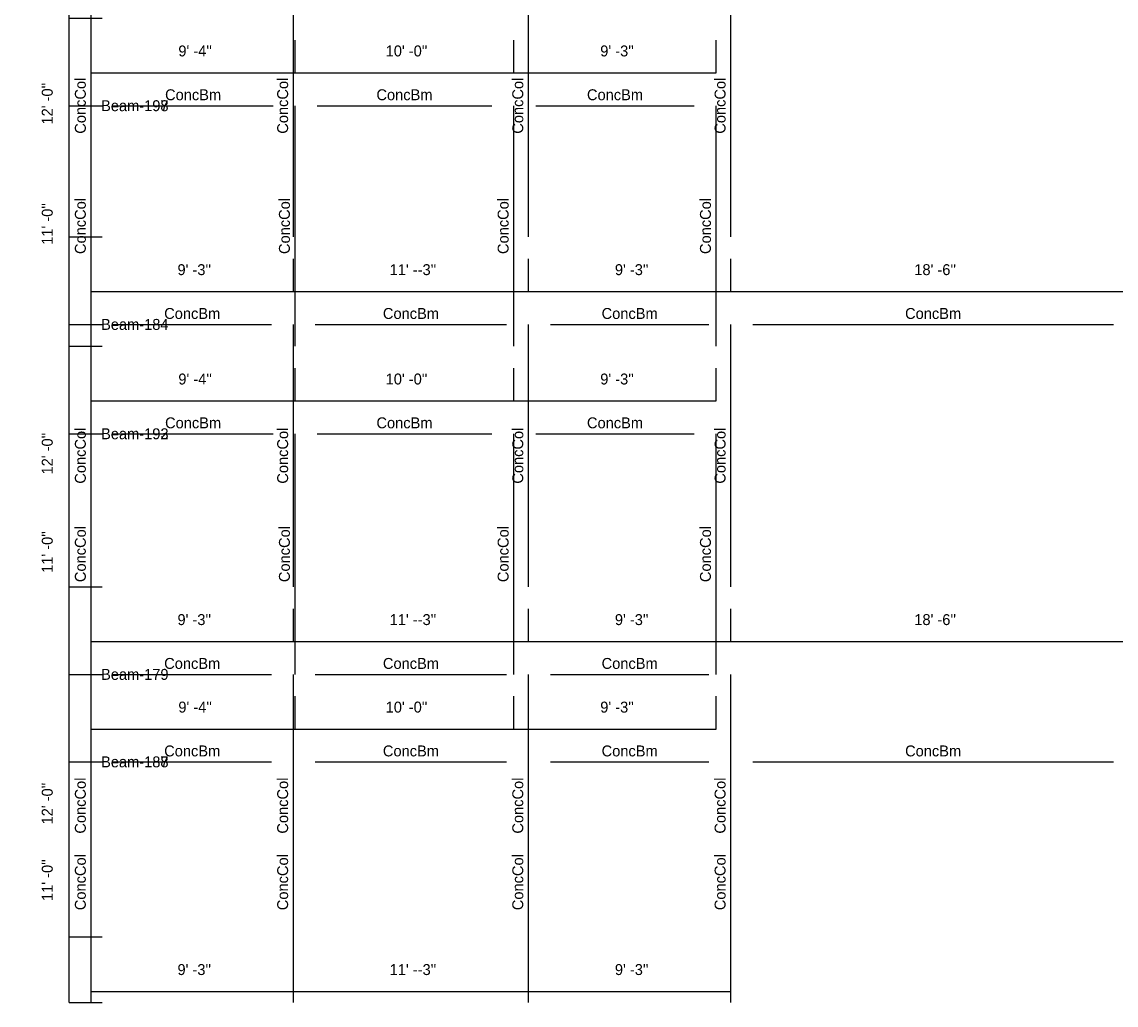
# Model space of a CAD drawing. Extents: x -38 to 2998, y -195 to 11529.
# Drawn here: x -38 to 562, y 6347 to 6886 of the extents above; entities that cross this region are included whole.
import ezdxf
from ezdxf.enums import TextEntityAlignment as Align

# ---------------------------------------------------------------- set-up
doc = ezdxf.new("R2010")
doc.units = 0
doc.header["$MEASUREMENT"] = 0
doc.layers.get('0').update_dxf_attribs({"linetype": 'CONTINUOUS'})
for name, color, linetype in [('CENTERLINES', 7, 'CONTINUOUS'), ('DIMENSIONS', 4, 'CONTINUOUS'), ('TEXT', 5, 'CONTINUOUS')]:
    doc.layers.add(name, color=color, linetype=linetype)
doc.dimstyles.get("Standard").update_dxf_attribs({"dimtxt": 0.18, "dimasz": 0.18, "dimexe": 0.18, "dimexo": 0.0625, "dimgap": 0.09, "dimtad": 0, "dimtih": 1, "dimtoh": 1, "dimdec": 4, "dimzin": 0, "dimtxsty": 'STANDARD', "dimcen": 0.09, "dimazin": 3, "dimtfac": 1, "dimtdec": 4, "dimtofl": 0, "dimtmove": 0, "dimatfit": 3, "dimtolj": 1, "dimtzin": 0})

# ---------------------------------------------------------------- blocks, each defined once
blk = doc.blocks.new('*D2272')
at = {"color": 1, "linetype": 'BYBLOCK'}
for points in [[(4.77, 6358.77), (3.71, 6357.71), (-3.71, 6350.29), (-4.77, 6349.23)], [(115.77, 6358.77), (114.71, 6357.71), (107.29, 6350.29), (106.23, 6349.23)]]:
    blk.add_solid(points, dxfattribs=at)
at = {"layer": 'DIMENSIONS', "color": 9, "linetype": 'BYBLOCK'}
for p, q in [((0, 6354), (0, 6372)), ((111, 6354), (111, 6372))]:
    blk.add_line(p, q, dxfattribs=at)
at = {"layer": 'DIMENSIONS', "color": 0, "linetype": 'BYBLOCK'}
blk.add_line((0, 6354), (111, 6354), dxfattribs=at)
at = {"layer": 'DIMENSIONS', "color": 0, "linetype": 'BYBLOCK', "insert": (55.5, 6366), "char_height": 6, "attachment_point": 5}
blk.add_mtext("\\A1; 9' -3''", dxfattribs=at)
blk = doc.blocks.new('*D2273')
at = {"color": 1, "linetype": 'BYBLOCK'}
for points in [[(115.77, 6358.77), (114.71, 6357.71), (107.29, 6350.29), (106.23, 6349.23)], [(244.77, 6358.77), (243.71, 6357.71), (236.29, 6350.29), (235.23, 6349.23)]]:
    blk.add_solid(points, dxfattribs=at)
at = {"layer": 'DIMENSIONS', "color": 9, "linetype": 'BYBLOCK'}
for p, q in [((111, 6354), (111, 6372)), ((240, 6354), (240, 6372))]:
    blk.add_line(p, q, dxfattribs=at)
at = {"layer": 'DIMENSIONS', "color": 0, "linetype": 'BYBLOCK'}
blk.add_line((111, 6354), (240, 6354), dxfattribs=at)
at = {"layer": 'DIMENSIONS', "color": 0, "linetype": 'BYBLOCK', "insert": (175.5, 6366), "char_height": 6, "attachment_point": 5}
blk.add_mtext("\\A1; 11' --3''", dxfattribs=at)
blk = doc.blocks.new('*D2274')
at = {"color": 1, "linetype": 'BYBLOCK'}
for points in [[(244.77, 6358.77), (243.71, 6357.71), (236.29, 6350.29), (235.23, 6349.23)], [(355.77, 6358.77), (354.71, 6357.71), (347.29, 6350.29), (346.23, 6349.23)]]:
    blk.add_solid(points, dxfattribs=at)
at = {"layer": 'DIMENSIONS', "color": 9, "linetype": 'BYBLOCK'}
for p, q in [((240, 6354), (240, 6372)), ((351, 6354), (351, 6372))]:
    blk.add_line(p, q, dxfattribs=at)
at = {"layer": 'DIMENSIONS', "color": 0, "linetype": 'BYBLOCK'}
blk.add_line((240, 6354), (351, 6354), dxfattribs=at)
at = {"layer": 'DIMENSIONS', "color": 0, "linetype": 'BYBLOCK', "insert": (295.5, 6366), "char_height": 6, "attachment_point": 5}
blk.add_mtext("\\A1; 9' -3''", dxfattribs=at)
blk = doc.blocks.new('*D2275')
at = {"color": 1, "linetype": 'BYBLOCK'}
for points in [[(-8.29, 6524.29), (-7.23, 6523.23), (-16.77, 6532.77), (-15.71, 6531.71)], [(-8.29, 6380.29), (-7.23, 6379.23), (-16.77, 6388.77), (-15.71, 6387.71)]]:
    blk.add_solid(points, dxfattribs=at)
at = {"layer": 'DIMENSIONS', "color": 9, "linetype": 'BYBLOCK'}
for p, q in [((-12, 6528), (6, 6528)), ((-12, 6384), (6, 6384))]:
    blk.add_line(p, q, dxfattribs=at)
at = {"layer": 'DIMENSIONS', "color": 0, "linetype": 'BYBLOCK'}
blk.add_line((-12, 6384), (-12, 6528), dxfattribs=at)
at = {"layer": 'DIMENSIONS', "color": 0, "linetype": 'BYBLOCK', "insert": (-24, 6456), "char_height": 6, "attachment_point": 5, "rotation": 90}
blk.add_mtext("\\A1; 12' -0''", dxfattribs=at)
blk = doc.blocks.new('*D2276')
at = {"color": 1, "linetype": 'BYBLOCK'}
for points in [[(4.77, 6550.77), (3.71, 6549.71), (-3.71, 6542.29), (-4.77, 6541.23)], [(115.77, 6550.77), (114.71, 6549.71), (107.29, 6542.29), (106.23, 6541.23)]]:
    blk.add_solid(points, dxfattribs=at)
at = {"layer": 'DIMENSIONS', "color": 9, "linetype": 'BYBLOCK'}
for p, q in [((0, 6546), (0, 6564)), ((111, 6546), (111, 6564))]:
    blk.add_line(p, q, dxfattribs=at)
at = {"layer": 'DIMENSIONS', "color": 0, "linetype": 'BYBLOCK'}
blk.add_line((0, 6546), (111, 6546), dxfattribs=at)
at = {"layer": 'DIMENSIONS', "color": 0, "linetype": 'BYBLOCK', "insert": (55.5, 6558), "char_height": 6, "attachment_point": 5}
blk.add_mtext("\\A1; 9' -3''", dxfattribs=at)
blk = doc.blocks.new('*D2277')
at = {"color": 1, "linetype": 'BYBLOCK'}
for points in [[(115.77, 6550.77), (114.71, 6549.71), (107.29, 6542.29), (106.23, 6541.23)], [(244.77, 6550.77), (243.71, 6549.71), (236.29, 6542.29), (235.23, 6541.23)]]:
    blk.add_solid(points, dxfattribs=at)
at = {"layer": 'DIMENSIONS', "color": 9, "linetype": 'BYBLOCK'}
for p, q in [((111, 6546), (111, 6564)), ((240, 6546), (240, 6564))]:
    blk.add_line(p, q, dxfattribs=at)
at = {"layer": 'DIMENSIONS', "color": 0, "linetype": 'BYBLOCK'}
blk.add_line((111, 6546), (240, 6546), dxfattribs=at)
at = {"layer": 'DIMENSIONS', "color": 0, "linetype": 'BYBLOCK', "insert": (175.5, 6558), "char_height": 6, "attachment_point": 5}
blk.add_mtext("\\A1; 11' --3''", dxfattribs=at)
blk = doc.blocks.new('*D2278')
at = {"color": 1, "linetype": 'BYBLOCK'}
for points in [[(244.77, 6550.77), (243.71, 6549.71), (236.29, 6542.29), (235.23, 6541.23)], [(355.77, 6550.77), (354.71, 6549.71), (347.29, 6542.29), (346.23, 6541.23)]]:
    blk.add_solid(points, dxfattribs=at)
at = {"layer": 'DIMENSIONS', "color": 9, "linetype": 'BYBLOCK'}
for p, q in [((240, 6546), (240, 6564)), ((351, 6546), (351, 6564))]:
    blk.add_line(p, q, dxfattribs=at)
at = {"layer": 'DIMENSIONS', "color": 0, "linetype": 'BYBLOCK'}
blk.add_line((240, 6546), (351, 6546), dxfattribs=at)
at = {"layer": 'DIMENSIONS', "color": 0, "linetype": 'BYBLOCK', "insert": (295.5, 6558), "char_height": 6, "attachment_point": 5}
blk.add_mtext("\\A1; 9' -3''", dxfattribs=at)
blk = doc.blocks.new('*D2279')
at = {"color": 1, "linetype": 'BYBLOCK'}
for points in [[(355.77, 6550.77), (354.71, 6549.71), (347.29, 6542.29), (346.23, 6541.23)], [(577.77, 6550.77), (576.71, 6549.71), (569.29, 6542.29), (568.23, 6541.23)]]:
    blk.add_solid(points, dxfattribs=at)
at = {"layer": 'DIMENSIONS', "color": 9, "linetype": 'BYBLOCK'}
for p, q in [((351, 6546), (351, 6564)), ((573, 6546), (573, 6564))]:
    blk.add_line(p, q, dxfattribs=at)
at = {"layer": 'DIMENSIONS', "color": 0, "linetype": 'BYBLOCK'}
blk.add_line((351, 6546), (573, 6546), dxfattribs=at)
at = {"layer": 'DIMENSIONS', "color": 0, "linetype": 'BYBLOCK', "insert": (462, 6558), "char_height": 6, "attachment_point": 5}
blk.add_mtext("\\A1; 18' -6''", dxfattribs=at)
blk = doc.blocks.new('*D2291')
at = {"color": 1, "linetype": 'BYBLOCK'}
for points in [[(-8.29, 6716.29), (-7.23, 6715.23), (-16.77, 6724.77), (-15.71, 6723.71)], [(-8.29, 6572.29), (-7.23, 6571.23), (-16.77, 6580.77), (-15.71, 6579.71)]]:
    blk.add_solid(points, dxfattribs=at)
at = {"layer": 'DIMENSIONS', "color": 9, "linetype": 'BYBLOCK'}
for p, q in [((-12, 6720), (6, 6720)), ((-12, 6576), (6, 6576))]:
    blk.add_line(p, q, dxfattribs=at)
at = {"layer": 'DIMENSIONS', "color": 0, "linetype": 'BYBLOCK'}
blk.add_line((-12, 6576), (-12, 6720), dxfattribs=at)
at = {"layer": 'DIMENSIONS', "color": 0, "linetype": 'BYBLOCK', "insert": (-24, 6648), "char_height": 6, "attachment_point": 5, "rotation": 90}
blk.add_mtext("\\A1; 12' -0''", dxfattribs=at)
blk = doc.blocks.new('*D2292')
at = {"color": 1, "linetype": 'BYBLOCK'}
for points in [[(4.77, 6742.77), (3.71, 6741.71), (-3.71, 6734.29), (-4.77, 6733.23)], [(115.77, 6742.77), (114.71, 6741.71), (107.29, 6734.29), (106.23, 6733.23)]]:
    blk.add_solid(points, dxfattribs=at)
at = {"layer": 'DIMENSIONS', "color": 9, "linetype": 'BYBLOCK'}
for p, q in [((0, 6738), (0, 6756)), ((111, 6738), (111, 6756))]:
    blk.add_line(p, q, dxfattribs=at)
at = {"layer": 'DIMENSIONS', "color": 0, "linetype": 'BYBLOCK'}
blk.add_line((0, 6738), (111, 6738), dxfattribs=at)
at = {"layer": 'DIMENSIONS', "color": 0, "linetype": 'BYBLOCK', "insert": (55.5, 6750), "char_height": 6, "attachment_point": 5}
blk.add_mtext("\\A1; 9' -3''", dxfattribs=at)
blk = doc.blocks.new('*D2293')
at = {"color": 1, "linetype": 'BYBLOCK'}
for points in [[(115.77, 6742.77), (114.71, 6741.71), (107.29, 6734.29), (106.23, 6733.23)], [(244.77, 6742.77), (243.71, 6741.71), (236.29, 6734.29), (235.23, 6733.23)]]:
    blk.add_solid(points, dxfattribs=at)
at = {"layer": 'DIMENSIONS', "color": 9, "linetype": 'BYBLOCK'}
for p, q in [((111, 6738), (111, 6756)), ((240, 6738), (240, 6756))]:
    blk.add_line(p, q, dxfattribs=at)
at = {"layer": 'DIMENSIONS', "color": 0, "linetype": 'BYBLOCK'}
blk.add_line((111, 6738), (240, 6738), dxfattribs=at)
at = {"layer": 'DIMENSIONS', "color": 0, "linetype": 'BYBLOCK', "insert": (175.5, 6750), "char_height": 6, "attachment_point": 5}
blk.add_mtext("\\A1; 11' --3''", dxfattribs=at)
blk = doc.blocks.new('*D2294')
at = {"color": 1, "linetype": 'BYBLOCK'}
for points in [[(244.77, 6742.77), (243.71, 6741.71), (236.29, 6734.29), (235.23, 6733.23)], [(355.77, 6742.77), (354.71, 6741.71), (347.29, 6734.29), (346.23, 6733.23)]]:
    blk.add_solid(points, dxfattribs=at)
at = {"layer": 'DIMENSIONS', "color": 9, "linetype": 'BYBLOCK'}
for p, q in [((240, 6738), (240, 6756)), ((351, 6738), (351, 6756))]:
    blk.add_line(p, q, dxfattribs=at)
at = {"layer": 'DIMENSIONS', "color": 0, "linetype": 'BYBLOCK'}
blk.add_line((240, 6738), (351, 6738), dxfattribs=at)
at = {"layer": 'DIMENSIONS', "color": 0, "linetype": 'BYBLOCK', "insert": (295.5, 6750), "char_height": 6, "attachment_point": 5}
blk.add_mtext("\\A1; 9' -3''", dxfattribs=at)
blk = doc.blocks.new('*D2295')
at = {"color": 1, "linetype": 'BYBLOCK'}
for points in [[(355.77, 6742.77), (354.71, 6741.71), (347.29, 6734.29), (346.23, 6733.23)], [(577.77, 6742.77), (576.71, 6741.71), (569.29, 6734.29), (568.23, 6733.23)]]:
    blk.add_solid(points, dxfattribs=at)
at = {"layer": 'DIMENSIONS', "color": 9, "linetype": 'BYBLOCK'}
for p, q in [((351, 6738), (351, 6756)), ((573, 6738), (573, 6756))]:
    blk.add_line(p, q, dxfattribs=at)
at = {"layer": 'DIMENSIONS', "color": 0, "linetype": 'BYBLOCK'}
blk.add_line((351, 6738), (573, 6738), dxfattribs=at)
at = {"layer": 'DIMENSIONS', "color": 0, "linetype": 'BYBLOCK', "insert": (462, 6750), "char_height": 6, "attachment_point": 5}
blk.add_mtext("\\A1; 18' -6''", dxfattribs=at)
blk = doc.blocks.new('*D2307')
at = {"color": 1, "linetype": 'BYBLOCK'}
for points in [[(-8.29, 6908.29), (-7.23, 6907.23), (-16.77, 6916.77), (-15.71, 6915.71)], [(-8.29, 6764.29), (-7.23, 6763.23), (-16.77, 6772.77), (-15.71, 6771.71)]]:
    blk.add_solid(points, dxfattribs=at)
at = {"layer": 'DIMENSIONS', "color": 9, "linetype": 'BYBLOCK'}
for p, q in [((-12, 6912), (6, 6912)), ((-12, 6768), (6, 6768))]:
    blk.add_line(p, q, dxfattribs=at)
at = {"layer": 'DIMENSIONS', "color": 0, "linetype": 'BYBLOCK'}
blk.add_line((-12, 6768), (-12, 6912), dxfattribs=at)
at = {"layer": 'DIMENSIONS', "color": 0, "linetype": 'BYBLOCK', "insert": (-24, 6840), "char_height": 6, "attachment_point": 5, "rotation": 90}
blk.add_mtext("\\A1; 12' -0''", dxfattribs=at)
blk = doc.blocks.new('*D2777')
at = {"color": 1, "linetype": 'BYBLOCK'}
for points in [[(-8.29, 6476.29), (-7.23, 6475.23), (-16.77, 6484.77), (-15.71, 6483.71)], [(-8.29, 6344.29), (-7.23, 6343.23), (-16.77, 6352.77), (-15.71, 6351.71)]]:
    blk.add_solid(points, dxfattribs=at)
at = {"layer": 'DIMENSIONS', "color": 9, "linetype": 'BYBLOCK'}
for p, q in [((-12, 6480), (6, 6480)), ((-12, 6348), (6, 6348))]:
    blk.add_line(p, q, dxfattribs=at)
at = {"layer": 'DIMENSIONS', "color": 0, "linetype": 'BYBLOCK'}
blk.add_line((-12, 6348), (-12, 6480), dxfattribs=at)
at = {"layer": 'DIMENSIONS', "color": 0, "linetype": 'BYBLOCK', "insert": (-24, 6414), "char_height": 6, "attachment_point": 5, "rotation": 90}
blk.add_mtext("\\A1; 11' -0''", dxfattribs=at)
blk = doc.blocks.new('*D2778')
at = {"color": 1, "linetype": 'BYBLOCK'}
for points in [[(4.77, 6502.77), (3.71, 6501.71), (-3.71, 6494.29), (-4.77, 6493.23)], [(116.73, 6502.77), (115.67, 6501.71), (108.25, 6494.29), (107.19, 6493.23)]]:
    blk.add_solid(points, dxfattribs=at)
at = {"layer": 'DIMENSIONS', "color": 9, "linetype": 'BYBLOCK'}
for p, q in [((0, 6498), (0, 6516)), ((111.96, 6498), (111.96, 6516))]:
    blk.add_line(p, q, dxfattribs=at)
at = {"layer": 'DIMENSIONS', "color": 0, "linetype": 'BYBLOCK'}
blk.add_line((0, 6498), (111.96, 6498), dxfattribs=at)
at = {"layer": 'DIMENSIONS', "color": 0, "linetype": 'BYBLOCK', "insert": (55.98, 6510), "char_height": 6, "attachment_point": 5}
blk.add_mtext("\\A1; 9' -4''", dxfattribs=at)
blk = doc.blocks.new('*D2779')
at = {"color": 1, "linetype": 'BYBLOCK'}
for points in [[(116.73, 6502.77), (115.67, 6501.71), (108.25, 6494.29), (107.19, 6493.23)], [(236.73, 6502.77), (235.67, 6501.71), (228.25, 6494.29), (227.19, 6493.23)]]:
    blk.add_solid(points, dxfattribs=at)
at = {"layer": 'DIMENSIONS', "color": 9, "linetype": 'BYBLOCK'}
for p, q in [((111.96, 6498), (111.96, 6516)), ((231.96, 6498), (231.96, 6516))]:
    blk.add_line(p, q, dxfattribs=at)
at = {"layer": 'DIMENSIONS', "color": 0, "linetype": 'BYBLOCK'}
blk.add_line((111.96, 6498), (231.96, 6498), dxfattribs=at)
at = {"layer": 'DIMENSIONS', "color": 0, "linetype": 'BYBLOCK', "insert": (171.96, 6510), "char_height": 6, "attachment_point": 5}
blk.add_mtext("\\A1; 10' -0''", dxfattribs=at)
blk = doc.blocks.new('*D2780')
at = {"color": 1, "linetype": 'BYBLOCK'}
for points in [[(236.73, 6502.77), (235.67, 6501.71), (228.25, 6494.29), (227.19, 6493.23)], [(347.73, 6502.77), (346.67, 6501.71), (339.25, 6494.29), (338.19, 6493.23)]]:
    blk.add_solid(points, dxfattribs=at)
at = {"layer": 'DIMENSIONS', "color": 9, "linetype": 'BYBLOCK'}
for p, q in [((231.96, 6498), (231.96, 6516)), ((342.96, 6498), (342.96, 6516))]:
    blk.add_line(p, q, dxfattribs=at)
at = {"layer": 'DIMENSIONS', "color": 0, "linetype": 'BYBLOCK'}
blk.add_line((231.96, 6498), (342.96, 6498), dxfattribs=at)
at = {"layer": 'DIMENSIONS', "color": 0, "linetype": 'BYBLOCK', "insert": (287.46, 6510), "char_height": 6, "attachment_point": 5}
blk.add_mtext("\\A1; 9' -3''", dxfattribs=at)
blk = doc.blocks.new('*D2781')
at = {"color": 1, "linetype": 'BYBLOCK'}
for points in [[(-8.29, 6656.29), (-7.23, 6655.23), (-16.77, 6664.77), (-15.71, 6663.71)], [(-8.29, 6524.29), (-7.23, 6523.23), (-16.77, 6532.77), (-15.71, 6531.71)]]:
    blk.add_solid(points, dxfattribs=at)
at = {"layer": 'DIMENSIONS', "color": 9, "linetype": 'BYBLOCK'}
for p, q in [((-12, 6660), (6, 6660)), ((-12, 6528), (6, 6528))]:
    blk.add_line(p, q, dxfattribs=at)
at = {"layer": 'DIMENSIONS', "color": 0, "linetype": 'BYBLOCK'}
blk.add_line((-12, 6528), (-12, 6660), dxfattribs=at)
at = {"layer": 'DIMENSIONS', "color": 0, "linetype": 'BYBLOCK', "insert": (-24, 6594), "char_height": 6, "attachment_point": 5, "rotation": 90}
blk.add_mtext("\\A1; 11' -0''", dxfattribs=at)
blk = doc.blocks.new('*D2782')
at = {"color": 1, "linetype": 'BYBLOCK'}
for points in [[(4.77, 6682.77), (3.71, 6681.71), (-3.71, 6674.29), (-4.77, 6673.23)], [(116.73, 6682.77), (115.67, 6681.71), (108.25, 6674.29), (107.19, 6673.23)]]:
    blk.add_solid(points, dxfattribs=at)
at = {"layer": 'DIMENSIONS', "color": 9, "linetype": 'BYBLOCK'}
for p, q in [((0, 6678), (0, 6696)), ((111.96, 6678), (111.96, 6696))]:
    blk.add_line(p, q, dxfattribs=at)
at = {"layer": 'DIMENSIONS', "color": 0, "linetype": 'BYBLOCK'}
blk.add_line((0, 6678), (111.96, 6678), dxfattribs=at)
at = {"layer": 'DIMENSIONS', "color": 0, "linetype": 'BYBLOCK', "insert": (55.98, 6690), "char_height": 6, "attachment_point": 5}
blk.add_mtext("\\A1; 9' -4''", dxfattribs=at)
blk = doc.blocks.new('*D2783')
at = {"color": 1, "linetype": 'BYBLOCK'}
for points in [[(116.73, 6682.77), (115.67, 6681.71), (108.25, 6674.29), (107.19, 6673.23)], [(236.73, 6682.77), (235.67, 6681.71), (228.25, 6674.29), (227.19, 6673.23)]]:
    blk.add_solid(points, dxfattribs=at)
at = {"layer": 'DIMENSIONS', "color": 9, "linetype": 'BYBLOCK'}
for p, q in [((111.96, 6678), (111.96, 6696)), ((231.96, 6678), (231.96, 6696))]:
    blk.add_line(p, q, dxfattribs=at)
at = {"layer": 'DIMENSIONS', "color": 0, "linetype": 'BYBLOCK'}
blk.add_line((111.96, 6678), (231.96, 6678), dxfattribs=at)
at = {"layer": 'DIMENSIONS', "color": 0, "linetype": 'BYBLOCK', "insert": (171.96, 6690), "char_height": 6, "attachment_point": 5}
blk.add_mtext("\\A1; 10' -0''", dxfattribs=at)
blk = doc.blocks.new('*D2784')
at = {"color": 1, "linetype": 'BYBLOCK'}
for points in [[(236.73, 6682.77), (235.67, 6681.71), (228.25, 6674.29), (227.19, 6673.23)], [(347.73, 6682.77), (346.67, 6681.71), (339.25, 6674.29), (338.19, 6673.23)]]:
    blk.add_solid(points, dxfattribs=at)
at = {"layer": 'DIMENSIONS', "color": 9, "linetype": 'BYBLOCK'}
for p, q in [((231.96, 6678), (231.96, 6696)), ((342.96, 6678), (342.96, 6696))]:
    blk.add_line(p, q, dxfattribs=at)
at = {"layer": 'DIMENSIONS', "color": 0, "linetype": 'BYBLOCK'}
blk.add_line((231.96, 6678), (342.96, 6678), dxfattribs=at)
at = {"layer": 'DIMENSIONS', "color": 0, "linetype": 'BYBLOCK', "insert": (287.46, 6690), "char_height": 6, "attachment_point": 5}
blk.add_mtext("\\A1; 9' -3''", dxfattribs=at)
blk = doc.blocks.new('*D2785')
at = {"color": 1, "linetype": 'BYBLOCK'}
for points in [[(-8.29, 6836.29), (-7.23, 6835.23), (-16.77, 6844.77), (-15.71, 6843.71)], [(-8.29, 6704.29), (-7.23, 6703.23), (-16.77, 6712.77), (-15.71, 6711.71)]]:
    blk.add_solid(points, dxfattribs=at)
at = {"layer": 'DIMENSIONS', "color": 9, "linetype": 'BYBLOCK'}
for p, q in [((-12, 6840), (6, 6840)), ((-12, 6708), (6, 6708))]:
    blk.add_line(p, q, dxfattribs=at)
at = {"layer": 'DIMENSIONS', "color": 0, "linetype": 'BYBLOCK'}
blk.add_line((-12, 6708), (-12, 6840), dxfattribs=at)
at = {"layer": 'DIMENSIONS', "color": 0, "linetype": 'BYBLOCK', "insert": (-24, 6774), "char_height": 6, "attachment_point": 5, "rotation": 90}
blk.add_mtext("\\A1; 11' -0''", dxfattribs=at)
blk = doc.blocks.new('*D2786')
at = {"color": 1, "linetype": 'BYBLOCK'}
for points in [[(4.77, 6862.77), (3.71, 6861.71), (-3.71, 6854.29), (-4.77, 6853.23)], [(116.73, 6862.77), (115.67, 6861.71), (108.25, 6854.29), (107.19, 6853.23)]]:
    blk.add_solid(points, dxfattribs=at)
at = {"layer": 'DIMENSIONS', "color": 9, "linetype": 'BYBLOCK'}
for p, q in [((0, 6858), (0, 6876)), ((111.96, 6858), (111.96, 6876))]:
    blk.add_line(p, q, dxfattribs=at)
at = {"layer": 'DIMENSIONS', "color": 0, "linetype": 'BYBLOCK'}
blk.add_line((0, 6858), (111.96, 6858), dxfattribs=at)
at = {"layer": 'DIMENSIONS', "color": 0, "linetype": 'BYBLOCK', "insert": (55.98, 6870), "char_height": 6, "attachment_point": 5}
blk.add_mtext("\\A1; 9' -4''", dxfattribs=at)
blk = doc.blocks.new('*D2787')
at = {"color": 1, "linetype": 'BYBLOCK'}
for points in [[(116.73, 6862.77), (115.67, 6861.71), (108.25, 6854.29), (107.19, 6853.23)], [(236.73, 6862.77), (235.67, 6861.71), (228.25, 6854.29), (227.19, 6853.23)]]:
    blk.add_solid(points, dxfattribs=at)
at = {"layer": 'DIMENSIONS', "color": 9, "linetype": 'BYBLOCK'}
for p, q in [((111.96, 6858), (111.96, 6876)), ((231.96, 6858), (231.96, 6876))]:
    blk.add_line(p, q, dxfattribs=at)
at = {"layer": 'DIMENSIONS', "color": 0, "linetype": 'BYBLOCK'}
blk.add_line((111.96, 6858), (231.96, 6858), dxfattribs=at)
at = {"layer": 'DIMENSIONS', "color": 0, "linetype": 'BYBLOCK', "insert": (171.96, 6870), "char_height": 6, "attachment_point": 5}
blk.add_mtext("\\A1; 10' -0''", dxfattribs=at)
blk = doc.blocks.new('*D2788')
at = {"color": 1, "linetype": 'BYBLOCK'}
for points in [[(236.73, 6862.77), (235.67, 6861.71), (228.25, 6854.29), (227.19, 6853.23)], [(347.73, 6862.77), (346.67, 6861.71), (339.25, 6854.29), (338.19, 6853.23)]]:
    blk.add_solid(points, dxfattribs=at)
at = {"layer": 'DIMENSIONS', "color": 9, "linetype": 'BYBLOCK'}
for p, q in [((231.96, 6858), (231.96, 6876)), ((342.96, 6858), (342.96, 6876))]:
    blk.add_line(p, q, dxfattribs=at)
at = {"layer": 'DIMENSIONS', "color": 0, "linetype": 'BYBLOCK'}
blk.add_line((231.96, 6858), (342.96, 6858), dxfattribs=at)
at = {"layer": 'DIMENSIONS', "color": 0, "linetype": 'BYBLOCK', "insert": (287.46, 6870), "char_height": 6, "attachment_point": 5}
blk.add_mtext("\\A1; 9' -3''", dxfattribs=at)
blk = doc.blocks.new('*D2789')
at = {"color": 1, "linetype": 'BYBLOCK'}
for points in [[(-8.29, 7016.29), (-7.23, 7015.23), (-16.77, 7024.77), (-15.71, 7023.71)], [(-8.29, 6884.29), (-7.23, 6883.23), (-16.77, 6892.77), (-15.71, 6891.71)]]:
    blk.add_solid(points, dxfattribs=at)
at = {"layer": 'DIMENSIONS', "color": 9, "linetype": 'BYBLOCK'}
for p, q in [((-12, 7020), (6, 7020)), ((-12, 6888), (6, 6888))]:
    blk.add_line(p, q, dxfattribs=at)
at = {"layer": 'DIMENSIONS', "color": 0, "linetype": 'BYBLOCK'}
blk.add_line((-12, 6888), (-12, 7020), dxfattribs=at)
at = {"layer": 'DIMENSIONS', "color": 0, "linetype": 'BYBLOCK', "insert": (-24, 6954), "char_height": 6, "attachment_point": 5, "rotation": 90}
blk.add_mtext("\\A1; 11' -0''", dxfattribs=at)
blk = doc.blocks.new('*D3247')
at = {"color": 1, "linetype": 'BYBLOCK'}
for points in [[(-8.29, 6476.29), (-7.23, 6475.23), (-16.77, 6484.77), (-15.71, 6483.71)], [(-8.29, 6344.29), (-7.23, 6343.23), (-16.77, 6352.77), (-15.71, 6351.71)]]:
    blk.add_solid(points, dxfattribs=at)
at = {"layer": 'DIMENSIONS', "color": 9, "linetype": 'BYBLOCK'}
for p, q in [((-12, 6480), (6, 6480)), ((-12, 6348), (6, 6348))]:
    blk.add_line(p, q, dxfattribs=at)
at = {"layer": 'DIMENSIONS', "color": 0, "linetype": 'BYBLOCK'}
blk.add_line((-12, 6348), (-12, 6480), dxfattribs=at)
at = {"layer": 'DIMENSIONS', "color": 0, "linetype": 'BYBLOCK', "insert": (-24, 6414), "char_height": 6, "attachment_point": 5, "rotation": 90}
blk.add_mtext("\\A1; 11' -0''", dxfattribs=at)
blk = doc.blocks.new('*D3248')
at = {"color": 1, "linetype": 'BYBLOCK'}
for points in [[(4.77, 6502.77), (3.71, 6501.71), (-3.71, 6494.29), (-4.77, 6493.23)], [(116.73, 6502.77), (115.67, 6501.71), (108.25, 6494.29), (107.19, 6493.23)]]:
    blk.add_solid(points, dxfattribs=at)
at = {"layer": 'DIMENSIONS', "color": 9, "linetype": 'BYBLOCK'}
for p, q in [((0, 6498), (0, 6516)), ((111.96, 6498), (111.96, 6516))]:
    blk.add_line(p, q, dxfattribs=at)
at = {"layer": 'DIMENSIONS', "color": 0, "linetype": 'BYBLOCK'}
blk.add_line((0, 6498), (111.96, 6498), dxfattribs=at)
at = {"layer": 'DIMENSIONS', "color": 0, "linetype": 'BYBLOCK', "insert": (55.98, 6510), "char_height": 6, "attachment_point": 5}
blk.add_mtext("\\A1; 9' -4''", dxfattribs=at)
blk = doc.blocks.new('*D3249')
at = {"color": 1, "linetype": 'BYBLOCK'}
for points in [[(116.73, 6502.77), (115.67, 6501.71), (108.25, 6494.29), (107.19, 6493.23)], [(236.73, 6502.77), (235.67, 6501.71), (228.25, 6494.29), (227.19, 6493.23)]]:
    blk.add_solid(points, dxfattribs=at)
at = {"layer": 'DIMENSIONS', "color": 9, "linetype": 'BYBLOCK'}
for p, q in [((111.96, 6498), (111.96, 6516)), ((231.96, 6498), (231.96, 6516))]:
    blk.add_line(p, q, dxfattribs=at)
at = {"layer": 'DIMENSIONS', "color": 0, "linetype": 'BYBLOCK'}
blk.add_line((111.96, 6498), (231.96, 6498), dxfattribs=at)
at = {"layer": 'DIMENSIONS', "color": 0, "linetype": 'BYBLOCK', "insert": (171.96, 6510), "char_height": 6, "attachment_point": 5}
blk.add_mtext("\\A1; 10' -0''", dxfattribs=at)
blk = doc.blocks.new('*D3250')
at = {"color": 1, "linetype": 'BYBLOCK'}
for points in [[(236.73, 6502.77), (235.67, 6501.71), (228.25, 6494.29), (227.19, 6493.23)], [(347.73, 6502.77), (346.67, 6501.71), (339.25, 6494.29), (338.19, 6493.23)]]:
    blk.add_solid(points, dxfattribs=at)
at = {"layer": 'DIMENSIONS', "color": 9, "linetype": 'BYBLOCK'}
for p, q in [((231.96, 6498), (231.96, 6516)), ((342.96, 6498), (342.96, 6516))]:
    blk.add_line(p, q, dxfattribs=at)
at = {"layer": 'DIMENSIONS', "color": 0, "linetype": 'BYBLOCK'}
blk.add_line((231.96, 6498), (342.96, 6498), dxfattribs=at)
at = {"layer": 'DIMENSIONS', "color": 0, "linetype": 'BYBLOCK', "insert": (287.46, 6510), "char_height": 6, "attachment_point": 5}
blk.add_mtext("\\A1; 9' -3''", dxfattribs=at)
blk = doc.blocks.new('*D3251')
at = {"color": 1, "linetype": 'BYBLOCK'}
for points in [[(-8.29, 6656.29), (-7.23, 6655.23), (-16.77, 6664.77), (-15.71, 6663.71)], [(-8.29, 6524.29), (-7.23, 6523.23), (-16.77, 6532.77), (-15.71, 6531.71)]]:
    blk.add_solid(points, dxfattribs=at)
at = {"layer": 'DIMENSIONS', "color": 9, "linetype": 'BYBLOCK'}
for p, q in [((-12, 6660), (6, 6660)), ((-12, 6528), (6, 6528))]:
    blk.add_line(p, q, dxfattribs=at)
at = {"layer": 'DIMENSIONS', "color": 0, "linetype": 'BYBLOCK'}
blk.add_line((-12, 6528), (-12, 6660), dxfattribs=at)
at = {"layer": 'DIMENSIONS', "color": 0, "linetype": 'BYBLOCK', "insert": (-24, 6594), "char_height": 6, "attachment_point": 5, "rotation": 90}
blk.add_mtext("\\A1; 11' -0''", dxfattribs=at)
blk = doc.blocks.new('*D3252')
at = {"color": 1, "linetype": 'BYBLOCK'}
for points in [[(4.77, 6682.77), (3.71, 6681.71), (-3.71, 6674.29), (-4.77, 6673.23)], [(116.73, 6682.77), (115.67, 6681.71), (108.25, 6674.29), (107.19, 6673.23)]]:
    blk.add_solid(points, dxfattribs=at)
at = {"layer": 'DIMENSIONS', "color": 9, "linetype": 'BYBLOCK'}
for p, q in [((0, 6678), (0, 6696)), ((111.96, 6678), (111.96, 6696))]:
    blk.add_line(p, q, dxfattribs=at)
at = {"layer": 'DIMENSIONS', "color": 0, "linetype": 'BYBLOCK'}
blk.add_line((0, 6678), (111.96, 6678), dxfattribs=at)
at = {"layer": 'DIMENSIONS', "color": 0, "linetype": 'BYBLOCK', "insert": (55.98, 6690), "char_height": 6, "attachment_point": 5}
blk.add_mtext("\\A1; 9' -4''", dxfattribs=at)
blk = doc.blocks.new('*D3253')
at = {"color": 1, "linetype": 'BYBLOCK'}
for points in [[(116.73, 6682.77), (115.67, 6681.71), (108.25, 6674.29), (107.19, 6673.23)], [(236.73, 6682.77), (235.67, 6681.71), (228.25, 6674.29), (227.19, 6673.23)]]:
    blk.add_solid(points, dxfattribs=at)
at = {"layer": 'DIMENSIONS', "color": 9, "linetype": 'BYBLOCK'}
for p, q in [((111.96, 6678), (111.96, 6696)), ((231.96, 6678), (231.96, 6696))]:
    blk.add_line(p, q, dxfattribs=at)
at = {"layer": 'DIMENSIONS', "color": 0, "linetype": 'BYBLOCK'}
blk.add_line((111.96, 6678), (231.96, 6678), dxfattribs=at)
at = {"layer": 'DIMENSIONS', "color": 0, "linetype": 'BYBLOCK', "insert": (171.96, 6690), "char_height": 6, "attachment_point": 5}
blk.add_mtext("\\A1; 10' -0''", dxfattribs=at)
blk = doc.blocks.new('*D3254')
at = {"color": 1, "linetype": 'BYBLOCK'}
for points in [[(236.73, 6682.77), (235.67, 6681.71), (228.25, 6674.29), (227.19, 6673.23)], [(347.73, 6682.77), (346.67, 6681.71), (339.25, 6674.29), (338.19, 6673.23)]]:
    blk.add_solid(points, dxfattribs=at)
at = {"layer": 'DIMENSIONS', "color": 9, "linetype": 'BYBLOCK'}
for p, q in [((231.96, 6678), (231.96, 6696)), ((342.96, 6678), (342.96, 6696))]:
    blk.add_line(p, q, dxfattribs=at)
at = {"layer": 'DIMENSIONS', "color": 0, "linetype": 'BYBLOCK'}
blk.add_line((231.96, 6678), (342.96, 6678), dxfattribs=at)
at = {"layer": 'DIMENSIONS', "color": 0, "linetype": 'BYBLOCK', "insert": (287.46, 6690), "char_height": 6, "attachment_point": 5}
blk.add_mtext("\\A1; 9' -3''", dxfattribs=at)
blk = doc.blocks.new('*D3255')
at = {"color": 1, "linetype": 'BYBLOCK'}
for points in [[(-8.29, 6836.29), (-7.23, 6835.23), (-16.77, 6844.77), (-15.71, 6843.71)], [(-8.29, 6704.29), (-7.23, 6703.23), (-16.77, 6712.77), (-15.71, 6711.71)]]:
    blk.add_solid(points, dxfattribs=at)
at = {"layer": 'DIMENSIONS', "color": 9, "linetype": 'BYBLOCK'}
for p, q in [((-12, 6840), (6, 6840)), ((-12, 6708), (6, 6708))]:
    blk.add_line(p, q, dxfattribs=at)
at = {"layer": 'DIMENSIONS', "color": 0, "linetype": 'BYBLOCK'}
blk.add_line((-12, 6708), (-12, 6840), dxfattribs=at)
at = {"layer": 'DIMENSIONS', "color": 0, "linetype": 'BYBLOCK', "insert": (-24, 6774), "char_height": 6, "attachment_point": 5, "rotation": 90}
blk.add_mtext("\\A1; 11' -0''", dxfattribs=at)
blk = doc.blocks.new('*D3256')
at = {"color": 1, "linetype": 'BYBLOCK'}
for points in [[(4.77, 6862.77), (3.71, 6861.71), (-3.71, 6854.29), (-4.77, 6853.23)], [(116.73, 6862.77), (115.67, 6861.71), (108.25, 6854.29), (107.19, 6853.23)]]:
    blk.add_solid(points, dxfattribs=at)
at = {"layer": 'DIMENSIONS', "color": 9, "linetype": 'BYBLOCK'}
for p, q in [((0, 6858), (0, 6876)), ((111.96, 6858), (111.96, 6876))]:
    blk.add_line(p, q, dxfattribs=at)
at = {"layer": 'DIMENSIONS', "color": 0, "linetype": 'BYBLOCK'}
blk.add_line((0, 6858), (111.96, 6858), dxfattribs=at)
at = {"layer": 'DIMENSIONS', "color": 0, "linetype": 'BYBLOCK', "insert": (55.98, 6870), "char_height": 6, "attachment_point": 5}
blk.add_mtext("\\A1; 9' -4''", dxfattribs=at)
blk = doc.blocks.new('*D3257')
at = {"color": 1, "linetype": 'BYBLOCK'}
for points in [[(116.73, 6862.77), (115.67, 6861.71), (108.25, 6854.29), (107.19, 6853.23)], [(236.73, 6862.77), (235.67, 6861.71), (228.25, 6854.29), (227.19, 6853.23)]]:
    blk.add_solid(points, dxfattribs=at)
at = {"layer": 'DIMENSIONS', "color": 9, "linetype": 'BYBLOCK'}
for p, q in [((111.96, 6858), (111.96, 6876)), ((231.96, 6858), (231.96, 6876))]:
    blk.add_line(p, q, dxfattribs=at)
at = {"layer": 'DIMENSIONS', "color": 0, "linetype": 'BYBLOCK'}
blk.add_line((111.96, 6858), (231.96, 6858), dxfattribs=at)
at = {"layer": 'DIMENSIONS', "color": 0, "linetype": 'BYBLOCK', "insert": (171.96, 6870), "char_height": 6, "attachment_point": 5}
blk.add_mtext("\\A1; 10' -0''", dxfattribs=at)
blk = doc.blocks.new('*D3258')
at = {"color": 1, "linetype": 'BYBLOCK'}
for points in [[(236.73, 6862.77), (235.67, 6861.71), (228.25, 6854.29), (227.19, 6853.23)], [(347.73, 6862.77), (346.67, 6861.71), (339.25, 6854.29), (338.19, 6853.23)]]:
    blk.add_solid(points, dxfattribs=at)
at = {"layer": 'DIMENSIONS', "color": 9, "linetype": 'BYBLOCK'}
for p, q in [((231.96, 6858), (231.96, 6876)), ((342.96, 6858), (342.96, 6876))]:
    blk.add_line(p, q, dxfattribs=at)
at = {"layer": 'DIMENSIONS', "color": 0, "linetype": 'BYBLOCK'}
blk.add_line((231.96, 6858), (342.96, 6858), dxfattribs=at)
at = {"layer": 'DIMENSIONS', "color": 0, "linetype": 'BYBLOCK', "insert": (287.46, 6870), "char_height": 6, "attachment_point": 5}
blk.add_mtext("\\A1; 9' -3''", dxfattribs=at)
blk = doc.blocks.new('*D3259')
at = {"color": 1, "linetype": 'BYBLOCK'}
for points in [[(-8.29, 7016.29), (-7.23, 7015.23), (-16.77, 7024.77), (-15.71, 7023.71)], [(-8.29, 6884.29), (-7.23, 6883.23), (-16.77, 6892.77), (-15.71, 6891.71)]]:
    blk.add_solid(points, dxfattribs=at)
at = {"layer": 'DIMENSIONS', "color": 9, "linetype": 'BYBLOCK'}
for p, q in [((-12, 7020), (6, 7020)), ((-12, 6888), (6, 6888))]:
    blk.add_line(p, q, dxfattribs=at)
at = {"layer": 'DIMENSIONS', "color": 0, "linetype": 'BYBLOCK'}
blk.add_line((-12, 6888), (-12, 7020), dxfattribs=at)
at = {"layer": 'DIMENSIONS', "color": 0, "linetype": 'BYBLOCK', "insert": (-24, 6954), "char_height": 6, "attachment_point": 5, "rotation": 90}
blk.add_mtext("\\A1; 11' -0''", dxfattribs=at)

msp = doc.modelspace()

# ---------------------------------------------------------------- linework, layer by layer
at = {"layer": 'CENTERLINES', "color": 0, "linetype": 'CONTINUOUS'}
for p, q in [((0, 6768), (0, 6912)), ((111, 6768), (111, 6912)), ((240, 6768), (240, 6912)), ((351, 6768), (351, 6912)), ((0, 6708), (0, 6840)), ((0, 6708), (0, 6840)), ((12, 6840), (99.96, 6840)), ((12, 6840), (99.96, 6840)), ((111.96, 6708), (111.96, 6840)), ((111.96, 6708), (111.96, 6840)), ((123.96, 6840), (219.96, 6840)), ((123.96, 6840), (219.96, 6840)), ((231.96, 6708), (231.96, 6840)), ((231.96, 6708), (231.96, 6840)), ((243.96, 6840), (330.96, 6840)), ((243.96, 6840), (330.96, 6840)), ((342.96, 6708), (342.96, 6840)), ((342.96, 6708), (342.96, 6840)), ((0, 6576), (0, 6720)), ((12, 6720), (99, 6720)), ((111, 6576), (111, 6720)), ((123, 6720), (228, 6720)), ((240, 6576), (240, 6720)), ((252, 6720), (339, 6720)), ((351, 6576), (351, 6720)), ((363, 6720), (561, 6720)), ((0, 6528), (0, 6660)), ((0, 6528), (0, 6660)), ((12, 6660), (99.96, 6660)), ((12, 6660), (99.96, 6660)), ((111.96, 6528), (111.96, 6660)), ((111.96, 6528), (111.96, 6660)), ((123.96, 6660), (219.96, 6660)), ((123.96, 6660), (219.96, 6660)), ((231.96, 6528), (231.96, 6660)), ((231.96, 6528), (231.96, 6660)), ((243.96, 6660), (330.96, 6660)), ((243.96, 6660), (330.96, 6660)), ((342.96, 6528), (342.96, 6660)), ((342.96, 6528), (342.96, 6660)), ((0, 6384), (0, 6528)), ((12, 6528), (99, 6528)), ((111, 6384), (111, 6528)), ((123, 6528), (228, 6528)), ((240, 6384), (240, 6528)), ((252, 6528), (339, 6528)), ((351, 6384), (351, 6528)), ((0, 6348), (0, 6480)), ((0, 6348), (0, 6480)), ((12, 6480), (99, 6480)), ((12, 6480), (99, 6480)), ((111, 6348), (111, 6480)), ((111, 6348), (111, 6480)), ((123, 6480), (228, 6480)), ((123, 6480), (228, 6480)), ((240, 6348), (240, 6480)), ((240, 6348), (240, 6480)), ((252, 6480), (339, 6480)), ((252, 6480), (339, 6480)), ((351, 6348), (351, 6480)), ((351, 6348), (351, 6480)), ((363, 6480), (561, 6480)), ((363, 6480), (561, 6480))]:
    msp.add_line(p, q, dxfattribs=at)

# ---------------------------------------------------------------- texts
at = {"layer": 'TEXT', "color": 0}
for p in [(-6, 6840), (105, 6840), (234, 6840), (345, 6840), (-6, 6774), (-6, 6774), (105.96, 6774), (105.96, 6774), (225.96, 6774), (225.96, 6774), (336.96, 6774), (336.96, 6774), (-6, 6648), (105, 6648), (234, 6648), (345, 6648), (-6, 6594), (-6, 6594), (105.96, 6594), (105.96, 6594), (225.96, 6594), (225.96, 6594), (336.96, 6594), (336.96, 6594), (-6, 6456), (105, 6456), (234, 6456), (345, 6456), (-6, 6414), (-6, 6414), (105, 6414), (105, 6414), (234, 6414), (234, 6414), (345, 6414), (345, 6414)]:
    msp.add_text('ConcCol', height=6, rotation=90, dxfattribs=at).set_placement(p, align=Align.MIDDLE)
for s, p in [('ConcBm', (55.98, 6846)), ('ConcBm', (55.98, 6846)), ('ConcBm', (171.96, 6846)), ('ConcBm', (171.96, 6846)), ('ConcBm', (287.46, 6846)), ('ConcBm', (287.46, 6846)), ('Beam-198', (24, 6840)), ('Beam-197', (24, 6840)), ('ConcBm', (55.5, 6726)), ('ConcBm', (175.5, 6726)), ('ConcBm', (295.5, 6726)), ('ConcBm', (462, 6726)), ('Beam-184', (24, 6720)), ('ConcBm', (55.98, 6666)), ('ConcBm', (55.98, 6666)), ('ConcBm', (171.96, 6666)), ('ConcBm', (171.96, 6666)), ('ConcBm', (287.46, 6666)), ('ConcBm', (287.46, 6666)), ('Beam-193', (24, 6660)), ('Beam-192', (24, 6660)), ('ConcBm', (55.5, 6534)), ('ConcBm', (175.5, 6534)), ('ConcBm', (295.5, 6534)), ('Beam-179', (24, 6528)), ('ConcBm', (55.5, 6486)), ('ConcBm', (55.5, 6486)), ('ConcBm', (175.5, 6486)), ('ConcBm', (175.5, 6486)), ('ConcBm', (295.5, 6486)), ('ConcBm', (295.5, 6486)), ('ConcBm', (462, 6486)), ('ConcBm', (462, 6486)), ('Beam-188', (24, 6480)), ('Beam-187', (24, 6480))]:
    msp.add_text(s, height=6, dxfattribs=at).set_placement(p, align=Align.MIDDLE)

# ---------------------------------------------------------------- dimensions: what is measured, and where the dimension line sits
at = {"layer": 'DIMENSIONS'}
for base, p1, p2, picture, middle in [((-12, 7020), (-24, 6888), (-24, 7020), '*D2789', (-24, 6954)), ((-12, 7020), (-24, 6888), (-24, 7020), '*D3259', (-24, 6954)), ((-12, 6912), (-24, 6768), (-24, 6912), '*D2307', (-24, 6840)), ((111.96, 6858), (0, 6846), (111.96, 6846), '*D2786', (55.98, 6846)), ((111.96, 6858), (0, 6846), (111.96, 6846), '*D3256', (55.98, 6846)), ((231.96, 6858), (111.96, 6846), (231.96, 6846), '*D2787', (171.96, 6846)), ((231.96, 6858), (111.96, 6846), (231.96, 6846), '*D3257', (171.96, 6846)), ((342.96, 6858), (231.96, 6846), (342.96, 6846), '*D2788', (287.46, 6846)), ((342.96, 6858), (231.96, 6846), (342.96, 6846), '*D3258', (287.46, 6846)), ((-12, 6840), (-24, 6708), (-24, 6840), '*D2785', (-24, 6774)), ((-12, 6840), (-24, 6708), (-24, 6840), '*D3255', (-24, 6774)), ((111, 6738), (0, 6726), (111, 6726), '*D2292', (55.5, 6726)), ((240, 6738), (111, 6726), (240, 6726), '*D2293', (175.5, 6726)), ((351, 6738), (240, 6726), (351, 6726), '*D2294', (295.5, 6726)), ((573, 6738), (351, 6726), (573, 6726), '*D2295', (462, 6726)), ((-12, 6720), (-24, 6576), (-24, 6720), '*D2291', (-24, 6648)), ((111.96, 6678), (0, 6666), (111.96, 6666), '*D2782', (55.98, 6666)), ((111.96, 6678), (0, 6666), (111.96, 6666), '*D3252', (55.98, 6666)), ((231.96, 6678), (111.96, 6666), (231.96, 6666), '*D2783', (171.96, 6666)), ((231.96, 6678), (111.96, 6666), (231.96, 6666), '*D3253', (171.96, 6666)), ((342.96, 6678), (231.96, 6666), (342.96, 6666), '*D2784', (287.46, 6666)), ((342.96, 6678), (231.96, 6666), (342.96, 6666), '*D3254', (287.46, 6666)), ((-12, 6660), (-24, 6528), (-24, 6660), '*D2781', (-24, 6594)), ((-12, 6660), (-24, 6528), (-24, 6660), '*D3251', (-24, 6594)), ((111, 6546), (0, 6534), (111, 6534), '*D2276', (55.5, 6534)), ((240, 6546), (111, 6534), (240, 6534), '*D2277', (175.5, 6534)), ((351, 6546), (240, 6534), (351, 6534), '*D2278', (295.5, 6534)), ((573, 6546), (351, 6534), (573, 6534), '*D2279', (462, 6534)), ((-12, 6528), (-24, 6384), (-24, 6528), '*D2275', (-24, 6456)), ((111.96, 6498), (0, 6486), (111.96, 6486), '*D2778', (55.98, 6486)), ((111.96, 6498), (0, 6486), (111.96, 6486), '*D3248', (55.98, 6486)), ((231.96, 6498), (111.96, 6486), (231.96, 6486), '*D2779', (171.96, 6486)), ((231.96, 6498), (111.96, 6486), (231.96, 6486), '*D3249', (171.96, 6486)), ((342.96, 6498), (231.96, 6486), (342.96, 6486), '*D2780', (287.46, 6486)), ((342.96, 6498), (231.96, 6486), (342.96, 6486), '*D3250', (287.46, 6486)), ((-12, 6480), (-24, 6348), (-24, 6480), '*D2777', (-24, 6414)), ((-12, 6480), (-24, 6348), (-24, 6480), '*D3247', (-24, 6414)), ((111, 6354), (0, 6342), (111, 6342), '*D2272', (55.5, 6342)), ((240, 6354), (111, 6342), (240, 6342), '*D2273', (175.5, 6342)), ((351, 6354), (240, 6342), (351, 6342), '*D2274', (295.5, 6342))]:
    dim = msp.add_linear_dim(base=base, p1=p1, p2=p2, dimstyle='STANDARD', dxfattribs=at)
    dim.commit()
    dim.dimension.update_dxf_attribs({"geometry": picture, "text_midpoint": middle})

doc.saveas('drawing.dxf')
